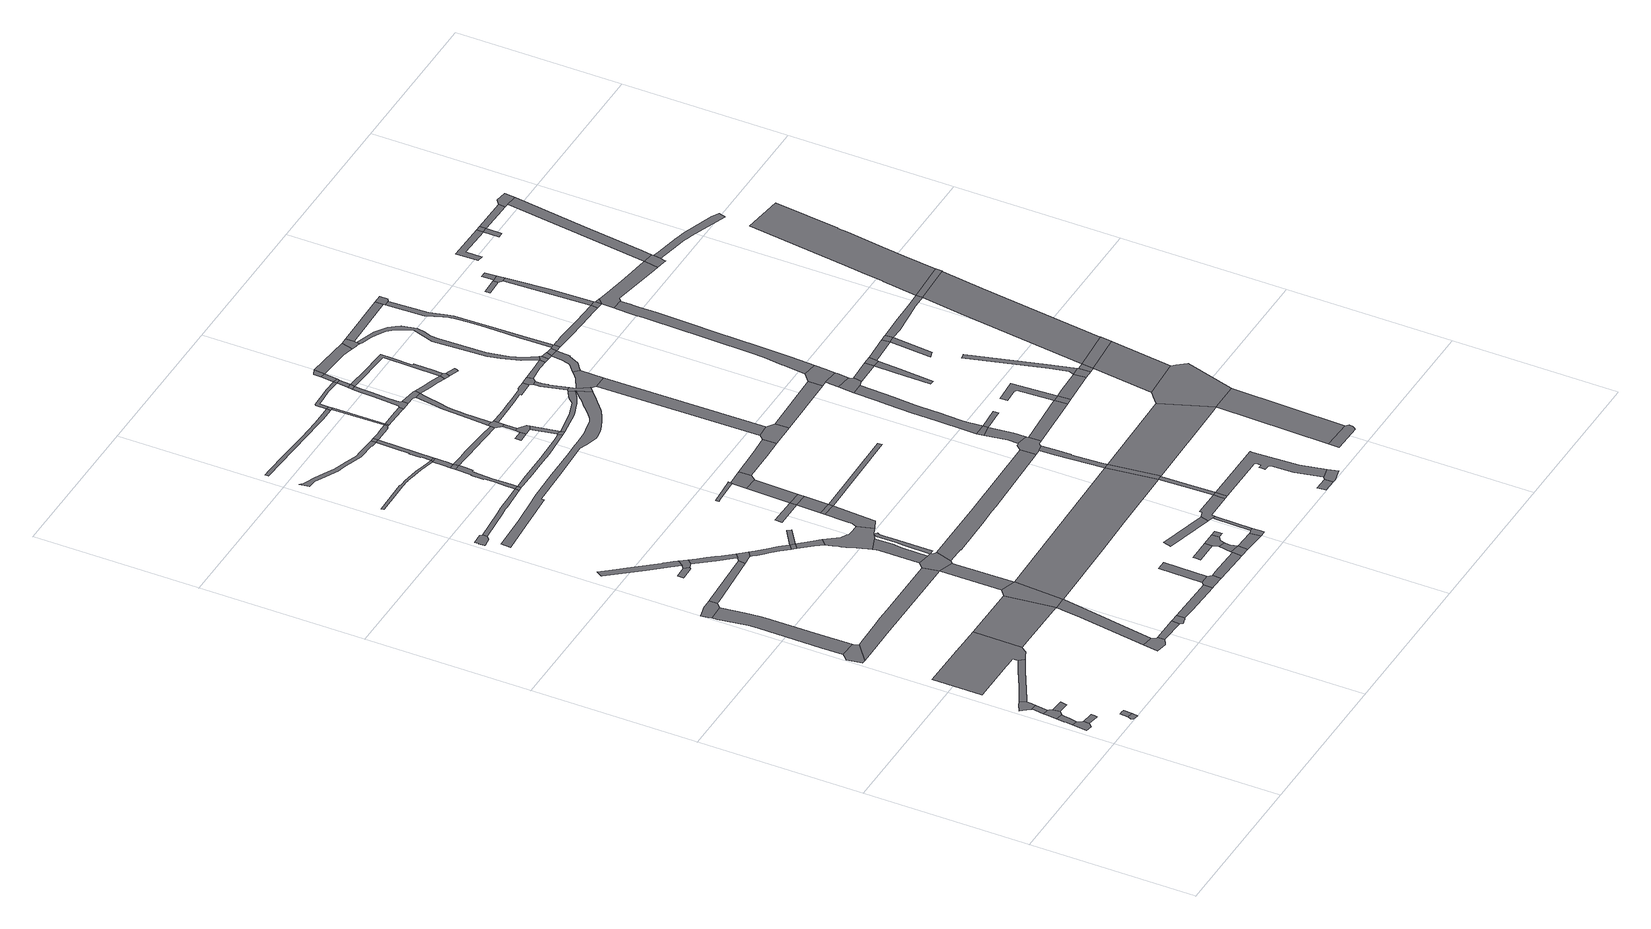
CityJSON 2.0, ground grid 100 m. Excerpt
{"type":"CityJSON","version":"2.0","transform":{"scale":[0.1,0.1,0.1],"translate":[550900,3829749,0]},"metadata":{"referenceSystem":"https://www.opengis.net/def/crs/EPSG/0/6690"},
"CityObjects":{
"road1":{"type":"Road","geometry":[{"type":"MultiSurface","lod":"1","boundaries":[[[0,1,2,3,4,5,6,7,8,9,10,11]]]}]},
"road2":{"type":"Road","attributes":{"RoadStructureAttribute.sectionType":"1"},"geometry":[{"type":"MultiSurface","lod":"1","boundaries":[[[12,13,14,0,11,15,16,17]]]}]},
"road3":{"type":"Road","geometry":[{"type":"MultiSurface","lod":"1","boundaries":[[[18,19,20,8,7]]]}]},
"road4":{"type":"Road","geometry":[{"type":"MultiSurface","lod":"1","boundaries":[[[21,22,23,24,12,17,25,26,27,28,29]]]}]},
"road5":{"type":"Road","attributes":{"RoadStructureAttribute.sectionType":"1"},"geometry":[{"type":"MultiSurface","lod":"1","boundaries":[[[30,31,21,29,32]]]}]},
"road6":{"type":"Road","geometry":[{"type":"MultiSurface","lod":"1","boundaries":[[[33,34,35,36,30,32,37,38]]]}]},
"road7":{"type":"Road","attributes":{"RoadStructureAttribute.sectionType":"1"},"geometry":[{"type":"MultiSurface","lod":"1","boundaries":[[[39,40,41,42,43,44,45]]]}]},
"road8":{"type":"Road","geometry":[{"type":"MultiSurface","lod":"1","boundaries":[[[46,47,48,49,26,25]]]}]},
"road9":{"type":"Road","geometry":[{"type":"MultiSurface","lod":"1","boundaries":[[[50,51,52,53,39,45]]]}]},
"road10":{"type":"Road","attributes":{"RoadStructureAttribute.sectionType":"1"},"geometry":[{"type":"MultiSurface","lod":"1","boundaries":[[[54,55,56,57,58,59,60,61,33,38,62,63,64,65,66]]]}]},
"road11":{"type":"Road","geometry":[{"type":"MultiSurface","lod":"1","boundaries":[[[67,68,69,70,71,72,73,74]]]}]},
"road12":{"type":"Road","geometry":[{"type":"MultiSurface","lod":"1","boundaries":[[[75,76,77,78,79,80,81,82,83,54,66,84,85,86,87,88]]]}]},
"road13":{"type":"Road","attributes":{"RoadStructureAttribute.sectionType":"1"},"geometry":[{"type":"MultiSurface","lod":"1","boundaries":[[[89,90,91,92,93,94,95,96,97,98,99,67,74]]]}]},
"road14":{"type":"Road","geometry":[{"type":"MultiSurface","lod":"1","boundaries":[[[100,101,102,103,104,105,95,94,106,107]]]}]},
"road15":{"type":"Road","geometry":[{"type":"MultiSurface","lod":"1","boundaries":[[[108,109,110,111,112,113,114,115,116]]]}]},
"road16":{"type":"Road","attributes":{"RoadStructureAttribute.sectionType":"1"},"geometry":[{"type":"MultiSurface","lod":"1","boundaries":[[[117,118,119,120,73,72,121,122,123,124,125]]]}]},
"road17":{"type":"Road","attributes":{"function":"3","RoadStructureAttribute.sectionType":"1"},"geometry":[{"type":"MultiSurface","lod":"1","boundaries":[[[88,87,126,127,128]]]}]},
"road18":{"type":"Road","attributes":{"RoadStructureAttribute.sectionType":"1"},"geometry":[{"type":"MultiSurface","lod":"1","boundaries":[[[129,130,131,100,107,132,133]]]}]},
"road19":{"type":"Road","attributes":{"RoadStructureAttribute.sectionType":"1"},"geometry":[{"type":"MultiSurface","lod":"1","boundaries":[[[114,113,134,135]]]}]},
"road20":{"type":"Road","attributes":{"RoadStructureAttribute.sectionType":"1"},"geometry":[{"type":"MultiSurface","lod":"1","boundaries":[[[136,137,138,139,140,141,108,116]]]}]},
"road21":{"type":"Road","attributes":{"RoadStructureAttribute.sectionType":"1"},"geometry":[{"type":"MultiSurface","lod":"1","boundaries":[[[142,143,144,145,146,147,148,149,150,151,152,153,154,155]]]}]},
"road22":{"type":"Road","geometry":[{"type":"MultiSurface","lod":"1","boundaries":[[[156,157,158,159,160]]]}]},
"road23":{"type":"Road","geometry":[{"type":"MultiSurface","lod":"1","boundaries":[[[161,135,134,162,163,164,165,166,167]]]}]},
"road24":{"type":"Road","geometry":[{"type":"MultiSurface","lod":"1","boundaries":[[[168,155,154,156,160,169,170]]]}]},
"road25":{"type":"Road","geometry":[{"type":"MultiSurface","lod":"1","boundaries":[[[171,172,173,174,175,176,177,178,179,180,181,182,183,184]]]}]},
"road26":{"type":"Road","geometry":[{"type":"MultiSurface","lod":"1","boundaries":[[[185,186,187,128,127,138,137,188]]]}]},
"road27":{"type":"Road","attributes":{"RoadStructureAttribute.sectionType":"1"},"geometry":[{"type":"MultiSurface","lod":"1","boundaries":[[[189,190,191,192,170,169,193,194,195,196,197]]]}]},
"road28":{"type":"Road","geometry":[{"type":"MultiSurface","lod":"1","boundaries":[[[198,199,197,196,129,133,200,201]]]}]},
"road29":{"type":"Road","attributes":{"RoadStructureAttribute.sectionType":"1"},"geometry":[{"type":"MultiSurface","lod":"1","boundaries":[[[202,203,167,166,204,205,206]]]}]},
"road30":{"type":"Road","attributes":{"RoadStructureAttribute.sectionType":"1"},"geometry":[{"type":"MultiSurface","lod":"1","boundaries":[[[124,207,185,188,208,209,210]]]}]},
"road31":{"type":"Road","attributes":{"RoadStructureAttribute.sectionType":"1"},"geometry":[{"type":"MultiSurface","lod":"1","boundaries":[[[211,212,213,214,215,216,201,200,217,218,219,220,221,222,223,224,225,226]]]}]},
"road32":{"type":"Road","geometry":[{"type":"MultiSurface","lod":"1","boundaries":[[[226,225,227,228]]]}]},
"road33":{"type":"Road","geometry":[{"type":"MultiSurface","lod":"1","boundaries":[[[229,230,231,125,124,210,232,233,234,235,236]]]}]},
"road34":{"type":"Road","attributes":{"RoadStructureAttribute.sectionType":"1"},"geometry":[{"type":"MultiSurface","lod":"1","boundaries":[[[237,238,239,240,184,183,241,242,243,244,245]]]}]},
"road35":{"type":"Road","attributes":{"RoadStructureAttribute.sectionType":"1"},"geometry":[{"type":"MultiSurface","lod":"1","boundaries":[[[246,228,227,247,248,249,250,251]]]}]},
"road36":{"type":"Road","attributes":{"RoadStructureAttribute.sectionType":"1"},"geometry":[{"type":"MultiSurface","lod":"1","boundaries":[[[252,253,254,255,256,257,258,259,260,261,262,263,229,236]]]}]},
"road37":{"type":"Road","geometry":[{"type":"MultiSurface","lod":"1","boundaries":[[[264,265,226,228]]]}]},
"road38":{"type":"Road","geometry":[{"type":"MultiSurface","lod":"1","boundaries":[[[266,206,205,267,268,269,270]]]}]},
"road39":{"type":"Road","geometry":[{"type":"MultiSurface","lod":"1","boundaries":[[[271,272,273,274,275,276,251,250,277,278,279,280,281,282,283,284,258,257,285,286,287,288,289]]]}]},
"road40":{"type":"Road","geometry":[{"type":"MultiSurface","lod":"1","boundaries":[[[290,291,292,293,294,286,295,296,297,235]]]}]},
"road41":{"type":"Road","attributes":{"RoadStructureAttribute.sectionType":"1"},"geometry":[{"type":"MultiSurface","lod":"1","boundaries":[[[298,299,300,266,270]]]}]},
"road42":{"type":"Road","attributes":{"RoadStructureAttribute.sectionType":"1"},"geometry":[{"type":"MultiSurface","lod":"1","boundaries":[[[301,302,303,304,305,306,307,308,309,310,311,312,313,314,315,316,317,318,319,320,321,322]]]}]},
"road43":{"type":"Road","geometry":[{"type":"MultiSurface","lod":"1","boundaries":[[[237,245,323,324]]]}]},
"road44":{"type":"Road","attributes":{"RoadStructureAttribute.sectionType":"1"},"geometry":[{"type":"MultiSurface","lod":"1","boundaries":[[[325,269,268,326,327,328]]]}]},
"road45":{"type":"Road","attributes":{"RoadStructureAttribute.sectionType":"1"},"geometry":[{"type":"MultiSurface","lod":"1","boundaries":[[[329,330,331,332,333,334,335,336,337,338,339,340,341,342,343,344,345,346,347,348,349,350,351,352]]]}]},
"road46":{"type":"Road","geometry":[{"type":"MultiSurface","lod":"1","boundaries":[[[353,354,355,356]]]}]},
"road47":{"type":"Road","attributes":{"RoadStructureAttribute.sectionType":"1"},"geometry":[{"type":"MultiSurface","lod":"1","boundaries":[[[357,358,359,360,361,289,288,362,363,364]]]}]},
"road48":{"type":"Road","attributes":{"RoadStructureAttribute.sectionType":"1"},"geometry":[{"type":"MultiSurface","lod":"1","boundaries":[[[365,366,367,368,369,370,371,237,324,372,373,374,375,376,377,378,379,380]]]}]},
"road49":{"type":"Road","attributes":{"RoadStructureAttribute.sectionType":"1"},"geometry":[{"type":"MultiSurface","lod":"1","boundaries":[[[381,382,383,384,385]]]}]},
"road50":{"type":"Road","geometry":[{"type":"MultiSurface","lod":"1","boundaries":[[[386,357,364,387]]]}]},
"road51":{"type":"Road","geometry":[{"type":"MultiSurface","lod":"1","boundaries":[[[388,389,365,380]]]}]},
"road52":{"type":"Road","attributes":{"RoadStructureAttribute.sectionType":"1"},"geometry":[{"type":"MultiSurface","lod":"1","boundaries":[[[355,386,387,390]]]}]},
"road53":{"type":"Road","attributes":{"RoadStructureAttribute.sectionType":"1"},"geometry":[{"type":"MultiSurface","lod":"1","boundaries":[[[321,391,389,388,392,393,394]]]}]},
"road54":{"type":"Road","geometry":[{"type":"MultiSurface","lod":"1","boundaries":[[[395,328,327,396,397]]]}]},
"road55":{"type":"Road","geometry":[{"type":"MultiSurface","lod":"1","boundaries":[[[322,321,394,398]]]}]},
"road56":{"type":"Road","geometry":[{"type":"MultiSurface","lod":"1","boundaries":[[[399,400,401,402,403,404,405,406]]]}]},
"road57":{"type":"Road","attributes":{"function":"3","RoadStructureAttribute.sectionType":"1"},"geometry":[{"type":"MultiSurface","lod":"1","boundaries":[[[407,408,188,137,409,410,411,412]]]}]},
"road58":{"type":"Road","geometry":[{"type":"MultiSurface","lod":"1","boundaries":[[[356,355,390,413]]]}]},
"road59":{"type":"Road","attributes":{"RoadStructureAttribute.sectionType":"1"},"geometry":[{"type":"MultiSurface","lod":"1","boundaries":[[[414,395,397,415,416]]]}]},
"road60":{"type":"Road","attributes":{"RoadStructureAttribute.sectionType":"1"},"geometry":[{"type":"MultiSurface","lod":"1","boundaries":[[[417,418,419,420,421,422,423,424,425,426,427,428,429,430,431,432,433,434,435,436]]]}]},
"road61":{"type":"Road","geometry":[{"type":"MultiSurface","lod":"1","boundaries":[[[385,384,414,416,437,438,439]]]}]},
"road62":{"type":"Road","attributes":{"RoadStructureAttribute.sectionType":"1"},"geometry":[{"type":"MultiSurface","lod":"1","boundaries":[[[440,441,442,443,444,445,446,447,448,449,450,451,452,453,454,455,456,457,458,459,460,461,462,463,464,465,466,467,468,469,470,471,472,473,474,475,476,477,478,479,480,481,482,483,484,485,486,487,488]]]}]},
"road63":{"type":"Road","attributes":{"RoadStructureAttribute.sectionType":"1"},"geometry":[{"type":"MultiSurface","lod":"1","boundaries":[[[489,356,413,490]]]}]},
"road64":{"type":"Road","attributes":{"RoadStructureAttribute.sectionType":"1"},"geometry":[{"type":"MultiSurface","lod":"1","boundaries":[[[351,491,492,493,494,495,322,398,496]]]}]},
"road65":{"type":"Road","attributes":{"RoadStructureAttribute.sectionType":"1"},"geometry":[{"type":"MultiSurface","lod":"1","boundaries":[[[397,396,497,498]]]}]},
"road66":{"type":"Road","attributes":{"RoadStructureAttribute.sectionType":"1"},"geometry":[{"type":"MultiSurface","lod":"1","boundaries":[[[499,500,501,502,503,324,323,504,505,506,507,508,509,510]]]}]},
"road67":{"type":"Road","attributes":{"RoadStructureAttribute.sectionType":"1"},"geometry":[{"type":"MultiSurface","lod":"1","boundaries":[[[511,512,513,514]]]}]},
"road68":{"type":"Road","geometry":[{"type":"MultiSurface","lod":"1","boundaries":[[[515,516,517,439,438]]]}]},
"road69":{"type":"Road","geometry":[{"type":"MultiSurface","lod":"1","boundaries":[[[352,351,496,518]]]}]},
"road70":{"type":"Road","geometry":[{"type":"MultiSurface","lod":"1","boundaries":[[[519,520,406,405,521,489,490,522]]]}]},
"road71":{"type":"Road","attributes":{"RoadStructureAttribute.sectionType":"1"},"geometry":[{"type":"MultiSurface","lod":"1","boundaries":[[[523,524,525,526,233,232,527,528,529,530,531,532,533,534,535]]]}]},
"road72":{"type":"Road","geometry":[{"type":"MultiSurface","lod":"1","boundaries":[[[536,537,498,497,538,539,540,541]]]}]},
"road73":{"type":"Road","attributes":{"RoadStructureAttribute.sectionType":"1"},"geometry":[{"type":"MultiSurface","lod":"1","boundaries":[[[542,543,544,545,546,388,380,547,548,549,550,551]]]}]},
"road74":{"type":"Road","attributes":{"RoadStructureAttribute.sectionType":"1"},"geometry":[{"type":"MultiSurface","lod":"1","boundaries":[[[552,553,554,518,496,555,556,557,558,559,560,561]]]}]},
"road75":{"type":"Road","attributes":{"RoadStructureAttribute.sectionType":"1"},"geometry":[{"type":"MultiSurface","lod":"1","boundaries":[[[562,563,536,541,564,565]]]}]},
"road76":{"type":"Road","geometry":[{"type":"MultiSurface","lod":"1","boundaries":[[[566,561,560,567]]]}]},
"road77":{"type":"Road","attributes":{"RoadStructureAttribute.sectionType":"1"},"geometry":[{"type":"MultiSurface","lod":"1","boundaries":[[[568,569,387,364]]]}]},
"road78":{"type":"Road","geometry":[{"type":"MultiSurface","lod":"1","boundaries":[[[570,571,572,573]]]}]},
"road79":{"type":"Road","attributes":{"RoadStructureAttribute.sectionType":"1"},"geometry":[{"type":"MultiSurface","lod":"1","boundaries":[[[574,561,566,575]]]}]},
"road80":{"type":"Road","geometry":[{"type":"MultiSurface","lod":"1","boundaries":[[[576,577,514,513,578,562,565,579,580,581,582]]]}]},
"road81":{"type":"Road","attributes":{"RoadStructureAttribute.sectionType":"1"},"geometry":[{"type":"MultiSurface","lod":"1","boundaries":[[[583,584,519,522,585,586]]]}]},
"road82":{"type":"Road","attributes":{"RoadStructureAttribute.sectionType":"1"},"geometry":[{"type":"MultiSurface","lod":"1","boundaries":[[[587,588,566,567,589,590,591,592,593,594]]]}]},
"road83":{"type":"Road","geometry":[{"type":"MultiSurface","lod":"1","boundaries":[[[436,435,574,575,595]]]}]},
"road84":{"type":"Road","geometry":[{"type":"MultiSurface","lod":"1","boundaries":[[[596,499,510,597,598]]]}]},
"road85":{"type":"Road","attributes":{"RoadStructureAttribute.sectionType":"1"},"geometry":[{"type":"MultiSurface","lod":"1","boundaries":[[[599,600,601,602]]]}]},
"road86":{"type":"Road","geometry":[{"type":"MultiSurface","lod":"1","boundaries":[[[601,570,573,603,604,605,606,602]]]}]},
"road87":{"type":"Road","geometry":[{"type":"MultiSurface","lod":"1","boundaries":[[[607,551,550,600,599,608,609,610,611,612,613]]]}]},
"road88":{"type":"Road","attributes":{"RoadStructureAttribute.sectionType":"1"},"geometry":[{"type":"MultiSurface","lod":"1","boundaries":[[[604,603,596,598]]]}]},
"road89":{"type":"Road","geometry":[{"type":"MultiSurface","lod":"1","boundaries":[[[582,581,580,614,615,616]]]}]},
"road90":{"type":"Road","attributes":{"RoadStructureAttribute.sectionType":"1"},"geometry":[{"type":"MultiSurface","lod":"1","boundaries":[[[617,618,619,620,607,613,621,622,623,624,625,626,627,628,629,630,631]]]}]},
"road91":{"type":"Road","attributes":{"RoadStructureAttribute.sectionType":"1"},"geometry":[{"type":"MultiSurface","lod":"1","boundaries":[[[632,633,634,436,595,635,636,637,638,639,640]]]}]},
"road92":{"type":"Road","attributes":{"RoadStructureAttribute.sectionType":"1"},"geometry":[{"type":"MultiSurface","lod":"1","boundaries":[[[641,642,643,644,645,646,647,648,649,650,651,594,593,652,653]]]}]},
"road93":{"type":"Road","attributes":{"RoadStructureAttribute.sectionType":"1"},"geometry":[{"type":"MultiSurface","lod":"1","boundaries":[[[654,655,412,656,582,616]]]}]},
"road94":{"type":"Road","geometry":[{"type":"MultiSurface","lod":"1","boundaries":[[[657,653,652,658,617,631,659,660]]]}]},
"road95":{"type":"Road","attributes":{"RoadStructureAttribute.sectionType":"1"},"geometry":[{"type":"MultiSurface","lod":"1","boundaries":[[[661,662,663,664,665,598,597,666,667,668,669]]]}]},
"road96":{"type":"Road","geometry":[{"type":"MultiSurface","lod":"1","boundaries":[[[670,646,645,671]]]}]},
"road97":{"type":"Road","geometry":[{"type":"MultiSurface","lod":"1","boundaries":[[[672,673,583,586,674,675]]]}]},
"road98":{"type":"Road","geometry":[{"type":"MultiSurface","lod":"1","boundaries":[[[676,407,412,655,677]]]}]},
"road99":{"type":"Road","attributes":{"RoadStructureAttribute.sectionType":"1"},"geometry":[{"type":"MultiSurface","lod":"1","boundaries":[[[678,679,680,681,682,683,684,685,609,608,686,687,688,689,690,691,692]]]}]},
"road100":{"type":"Road","attributes":{"RoadStructureAttribute.sectionType":"1"},"geometry":[{"type":"MultiSurface","lod":"1","boundaries":[[[639,670,671,693]]]}]},
"road101":{"type":"Road","geometry":[{"type":"MultiSurface","lod":"1","boundaries":[[[640,639,693,694]]]}]},
"road102":{"type":"Road","attributes":{"RoadStructureAttribute.sectionType":"1"},"geometry":[{"type":"MultiSurface","lod":"1","boundaries":[[[695,640,694,696]]]}]},
"road103":{"type":"Road","attributes":{"RoadStructureAttribute.sectionType":"1"},"geometry":[{"type":"MultiSurface","lod":"1","boundaries":[[[697,698,699,616,615,614,700,701,702,703,704,705,706,707,708,709,710,711,712,713,714]]]}]},
"road104":{"type":"Road","attributes":{"RoadStructureAttribute.sectionType":"1"},"geometry":[{"type":"MultiSurface","lod":"1","boundaries":[[[715,716,717,718,719,720,721,407,676]]]}]},
"road105":{"type":"Road","geometry":[{"type":"MultiSurface","lod":"1","boundaries":[[[722,723,724,725]]]}]},
"road106":{"type":"Road","geometry":[{"type":"MultiSurface","lod":"1","boundaries":[[[726,727,695,696]]]}]},
"road107":{"type":"Road","attributes":{"RoadStructureAttribute.sectionType":"1"},"geometry":[{"type":"MultiSurface","lod":"1","boundaries":[[[728,729,660,659,730,731,732,733]]]}]},
"road108":{"type":"Road","attributes":{"RoadStructureAttribute.sectionType":"1"},"geometry":[{"type":"MultiSurface","lod":"1","boundaries":[[[734,735,736,737,738,739,740,741,742,743,744,671,645,745,746,747,748,733,749]]]}]},
"road109":{"type":"Road","geometry":[{"type":"MultiSurface","lod":"1","boundaries":[[[750,751,752,753,523,535,754,720,719,755,756,757,758,759,760,761,762]]]}]},
"road110":{"type":"Road","attributes":{"RoadStructureAttribute.sectionType":"1"},"geometry":[{"type":"MultiSurface","lod":"1","boundaries":[[[763,673,672,764]]]}]},
"road111":{"type":"Road","geometry":[{"type":"MultiSurface","lod":"1","boundaries":[[[714,713,725,724,765,766]]]}]},
"road112":{"type":"Road","geometry":[{"type":"MultiSurface","lod":"1","boundaries":[[[767,768,749,733,732,769,770]]]}]},
"road113":{"type":"Road","geometry":[{"type":"MultiSurface","lod":"1","boundaries":[[[771,772,661,669,773,774,775,776,440,488,777,778]]]}]},
"road114":{"type":"Road","attributes":{"RoadStructureAttribute.sectionType":"1"},"geometry":[{"type":"MultiSurface","lod":"1","boundaries":[[[779,780,781,782,783,784,785,786,772,771]]]}]},
"road115":{"type":"Road","attributes":{"RoadStructureAttribute.sectionType":"1"},"geometry":[{"type":"MultiSurface","lod":"1","boundaries":[[[787,788,789,790,791,750,762]]]}]},
"road116":{"type":"Road","geometry":[{"type":"MultiSurface","lod":"1","boundaries":[[[792,793,678,692,784,783,794]]]}]},
"road117":{"type":"Road","geometry":[{"type":"MultiSurface","lod":"1","boundaries":[[[795,796,790,789]]]}]},
"road118":{"type":"Road","geometry":[{"type":"MultiSurface","lod":"1","boundaries":[[[797,798,799,800,770,769]]]}]},
"road119":{"type":"Road","attributes":{"RoadStructureAttribute.sectionType":"1"},"geometry":[{"type":"MultiSurface","lod":"1","boundaries":[[[726,696,801,802,803]]]}]},
"road120":{"type":"Road","attributes":{"RoadStructureAttribute.sectionType":"1"},"geometry":[{"type":"MultiSurface","lod":"1","boundaries":[[[804,675,674,805]]]}]},
"road121":{"type":"Road","geometry":[{"type":"MultiSurface","lod":"1","boundaries":[[[806,807,808,778,777,809,810,763,764,811]]]}]},
"road122":{"type":"Road","attributes":{"RoadStructureAttribute.sectionType":"1"},"geometry":[{"type":"MultiSurface","lod":"1","boundaries":[[[812,813,814,815,792,794,816,817,818]]]}]},
"road123":{"type":"Road","geometry":[{"type":"MultiSurface","lod":"1","boundaries":[[[819,820,795,789]]]}]},
"road124":{"type":"Road","attributes":{"RoadStructureAttribute.sectionType":"1"},"geometry":[{"type":"MultiSurface","lod":"1","boundaries":[[[821,822,823,824,825,826,827,796,795,828,829,830,831,832,833,834]]]}]},
"road125":{"type":"Road","attributes":{"function":"3","RoadStructureAttribute.sectionType":"1"},"geometry":[{"type":"MultiSurface","lod":"1","boundaries":[[[835,836,676,677,837,838]]]}]},
"road126":{"type":"Road","geometry":[{"type":"MultiSurface","lod":"1","boundaries":[[[839,803,802,840,841,842,843,844]]]}]},
"road127":{"type":"Road","attributes":{"RoadStructureAttribute.sectionType":"1"},"geometry":[{"type":"MultiSurface","lod":"1","boundaries":[[[845,760,759,846]]]}]},
"road128":{"type":"Road","attributes":{"RoadStructureAttribute.sectionType":"1"},"geometry":[{"type":"MultiSurface","lod":"1","boundaries":[[[847,848,849,850,851,852,853,854,855,856,857,858,859,843,842,860,861,862,863,864,865,866,867,868,869,870,871,812,872]]]}]},
"road129":{"type":"Road","attributes":{"RoadStructureAttribute.sectionType":"1"},"geometry":[{"type":"MultiSurface","lod":"1","boundaries":[[[873,874,875,806,811,876,877,878,879,880,881]]]}]},
"road130":{"type":"Road","geometry":[{"type":"MultiSurface","lod":"1","boundaries":[[[872,812,818,882,883]]]}]},
"road131":{"type":"Road","attributes":{"RoadStructureAttribute.sectionType":"1"},"geometry":[{"type":"MultiSurface","lod":"1","boundaries":[[[883,882,873,884]]]}]},
"road132":{"type":"Road","geometry":[{"type":"MultiSurface","lod":"1","boundaries":[[[885,884,873,881,886]]]}]},
"road133":{"type":"Road","geometry":[{"type":"MultiSurface","lod":"1","boundaries":[[[887,888,821,834,889,890,891,892,893,894]]]}]},
"road134":{"type":"Road","geometry":[{"type":"MultiSurface","lod":"1","boundaries":[[[895,896,897,898,899,900,901,902,903]]]}]},
"road135":{"type":"Road","attributes":{"RoadStructureAttribute.sectionType":"1"},"geometry":[{"type":"MultiSurface","lod":"1","boundaries":[[[904,905,887,894,906,907]]]}]},
"road136":{"type":"Road","geometry":[{"type":"MultiSurface","lod":"1","boundaries":[[[908,909,910,886,881,911,912]]]}]},
"road137":{"type":"Road","geometry":[{"type":"MultiSurface","lod":"1","boundaries":[[[913,804,805,904,907,914,915]]]}]},
"road138":{"type":"Road","attributes":{"RoadStructureAttribute.sectionType":"1"},"geometry":[{"type":"MultiSurface","lod":"1","boundaries":[[[916,917,918,919,920,845,921]]]}]},
"road139":{"type":"Road","geometry":[{"type":"MultiSurface","lod":"1","boundaries":[[[921,845,846,922]]]}]},
"road140":{"type":"Road","attributes":{"RoadStructureAttribute.sectionType":"1"},"geometry":[{"type":"MultiSurface","lod":"1","boundaries":[[[923,839,844,924]]]}]},
"road141":{"type":"Road","attributes":{"RoadStructureAttribute.sectionType":"1"},"geometry":[{"type":"MultiSurface","lod":"1","boundaries":[[[925,891,890,926]]]}]},
"road142":{"type":"Road","attributes":{"RoadStructureAttribute.sectionType":"1"},"geometry":[{"type":"MultiSurface","lod":"1","boundaries":[[[838,895,903,927]]]}]},
"road143":{"type":"Road","attributes":{"RoadStructureAttribute.sectionType":"1"},"geometry":[{"type":"MultiSurface","lod":"1","boundaries":[[[928,929,930,931,932,933,934,935,936,937,938,939,940,941,942,943,944,945,946,947,948,909,908]]]}]},
"road144":{"type":"Road","attributes":{"RoadStructureAttribute.sectionType":"1"},"geometry":[{"type":"MultiSurface","lod":"1","boundaries":[[[926,949,950,951,952,953,954]]]}]},
"road145":{"type":"Road","attributes":{"RoadStructureAttribute.sectionType":"1"},"geometry":[{"type":"MultiSurface","lod":"1","boundaries":[[[955,956,921,922,957]]]}]},
"road146":{"type":"Road","geometry":[{"type":"MultiSurface","lod":"1","boundaries":[[[958,925,926,954,959]]]}]},
"road147":{"type":"Road","attributes":{"RoadStructureAttribute.sectionType":"1"},"geometry":[{"type":"MultiSurface","lod":"1","boundaries":[[[960,961,962,963,964,965,912,911,966,967,968,969,970,971,972]]]}]},
"road148":{"type":"Road","attributes":{"RoadStructureAttribute.sectionType":"1"},"geometry":[{"type":"MultiSurface","lod":"1","boundaries":[[[973,974,975,976,977,978,979,980,981,982,983,984,985,913,915,986,987,988,989,990,991,992,993,994,995,996,997]]]}]},
"road149":{"type":"Road","geometry":[{"type":"MultiSurface","lod":"1","boundaries":[[[998,923,924,935,934,999,1000]]]}]},
"road150":{"type":"Road","geometry":[{"type":"MultiSurface","lod":"1","boundaries":[[[1001,1002,1003,1004,1005,835,838,927,1006,1007,1008]]]}]},
"road151":{"type":"Road","geometry":[{"type":"MultiSurface","lod":"1","boundaries":[[[1009,955,957,1010,1011]]]}]},
"road152":{"type":"Road","attributes":{"RoadStructureAttribute.sectionType":"1"},"geometry":[{"type":"MultiSurface","lod":"1","boundaries":[[[1012,1013,958,959,1014]]]}]},
"road153":{"type":"Road","attributes":{"RoadStructureAttribute.sectionType":"1"},"geometry":[{"type":"MultiSurface","lod":"1","boundaries":[[[1015,1016,1017,1018,1019,1020,1021,955,1009]]]}]},
"road154":{"type":"Road","attributes":{"RoadStructureAttribute.sectionType":"1"},"geometry":[{"type":"MultiSurface","lod":"1","boundaries":[[[1022,1023,1024,1011,1010,1025]]]}]},
"road155":{"type":"Road","attributes":{"RoadStructureAttribute.sectionType":"1"},"geometry":[{"type":"MultiSurface","lod":"1","boundaries":[[[1026,1027,1028,1029,1030,1014]]]}]},
"road156":{"type":"Road","attributes":{"RoadStructureAttribute.sectionType":"1"},"geometry":[{"type":"MultiSurface","lod":"1","boundaries":[[[1031,1025,1032,1003,1002]]]}]},
"road157":{"type":"Road","geometry":[{"type":"MultiSurface","lod":"1","boundaries":[[[1033,1034,1035,1012,1014,1030]]]}]},
"road158":{"type":"Road","geometry":[{"type":"MultiSurface","lod":"1","boundaries":[[[972,971,1036,1037,1038]]]}]},
"road159":{"type":"Road","geometry":[{"type":"MultiSurface","lod":"1","boundaries":[[[1039,1037,1036,1040]]]}]},
"road160":{"type":"Road","attributes":{"RoadStructureAttribute.sectionType":"1"},"geometry":[{"type":"MultiSurface","lod":"1","boundaries":[[[1041,1042,1043,1044]]]}]},
"road161":{"type":"Road","geometry":[{"type":"MultiSurface","lod":"1","boundaries":[[[1045,1022,1025,1031]]]}]},
"road162":{"type":"Road","attributes":{"RoadStructureAttribute.sectionType":"1"},"geometry":[{"type":"MultiSurface","lod":"1","boundaries":[[[1046,1047,1048,1049,972,1038]]]}]},
"road163":{"type":"Road","geometry":[{"type":"MultiSurface","lod":"1","boundaries":[[[1050,1051,1041,1044,1049,1048]]]}]},
"road164":{"type":"Road","geometry":[{"type":"MultiSurface","lod":"1","boundaries":[[[1052,1053,1051,1050]]]}]},
"road165":{"type":"Road","attributes":{"RoadStructureAttribute.sectionType":"1"},"geometry":[{"type":"MultiSurface","lod":"1","boundaries":[[[1054,1055,1056,1057,1033,1030,1058,1059,1060,1061,1062,1063]]]}]},
"road166":{"type":"Road","attributes":{"RoadStructureAttribute.sectionType":"1"},"geometry":[{"type":"MultiSurface","lod":"1","boundaries":[[[1064,1065,1066,1067,1040,1036,1068,973,997,1069,1070,1071,1072]]]}]},
"road167":{"type":"Road","attributes":{"RoadStructureAttribute.sectionType":"1"},"geometry":[{"type":"MultiSurface","lod":"1","boundaries":[[[1073,1074,1075,1063,1076,1022,1045]]]}]},
"road168":{"type":"Road","attributes":{"RoadStructureAttribute.sectionType":"1"},"geometry":[{"type":"MultiSurface","lod":"1","boundaries":[[[1077,1078,1079,1080,1081,1082,1083,1084]]]}]},
"road169":{"type":"Road","geometry":[{"type":"MultiSurface","lod":"1","boundaries":[[[1072,1071,1085,1086,1087,1088,1089,1090]]]}]},
"road170":{"type":"Road","geometry":[{"type":"MultiSurface","lod":"1","boundaries":[[[1091,1054,1063,1075,1092,1093,1094]]]}]},
"road171":{"type":"Road","geometry":[{"type":"MultiSurface","lod":"1","boundaries":[[[1083,1095,1096,1097]]]}]},
"road172":{"type":"Road","geometry":[{"type":"MultiSurface","lod":"1","boundaries":[[[1084,1083,1097,1098]]]}]},
"road173":{"type":"Road","attributes":{"RoadStructureAttribute.sectionType":"1"},"geometry":[{"type":"MultiSurface","lod":"1","boundaries":[[[1099,1100,1072,1090,1101,1102,1103]]]}]},
"road174":{"type":"Road","attributes":{"RoadStructureAttribute.sectionType":"1"},"geometry":[{"type":"MultiSurface","lod":"1","boundaries":[[[1098,1097,1104,1105]]]}]},
"road175":{"type":"Road","attributes":{"RoadStructureAttribute.sectionType":"1"},"geometry":[{"type":"MultiSurface","lod":"1","boundaries":[[[1106,1107,1108,1109,1110,1111,1089,1088,1112,1113,1114,1115,1116,1117]]]}]},
"road176":{"type":"Road","attributes":{"RoadStructureAttribute.sectionType":"1"},"geometry":[{"type":"MultiSurface","lod":"1","boundaries":[[[1118,1119,1120,1121,1122,1123,1124,1054,1091,1125,1126,1127,1128,1129,1130,1131,1132]]]}]},
"road177":{"type":"Road","geometry":[{"type":"MultiSurface","lod":"1","boundaries":[[[1133,1105,1104,1099,1103,1134]]]}]}
},
"vertices":[
[50,274,0],[47,241,0],[43,209,0],[41,184,0],[78,178,0],[80,179,0],[100,198,0],[103,200,0],[105,235,0],[103,238,0],[88,264,0],[86,268,0],
[60,375,0],[55,328,0],[55,320,0],[95,320,0],[95,323,0],[103,368,0],
[174,189,0],[177,208,0],[179,228,0],
[69,457,0],[68,447,0],[67,438,0],[66,429,0],[127,387,0],[122,431,0],[111,446,0],[107,450,0],[106,452,0],
[75,533,0],[76,532,0],[114,530,0],
[102,623,0],[79,612,0],[30,587,0],[56,553,0],[117,559,0],[120,587,0],
[248,40,0],[238,20,0],[243,10,0],[244,7,0],[245,5,0],[282,0,0],[285,35,0],
[196,383,0],[200,403,0],[203,423,0],[201,423,0],
[289,88,0],[290,90,0],[271,90,0],[252,90,0],
[428,794,0],[407,783,0],[350,753,0],[343,750,0],[226,684,0],[135,640,0],[127,636,0],[123,634,0],[126,590,0],[141,598,0],[361,718,0],[424,750,0],[452,764,0],
[47,1654,0],[38,1644,0],[26,1632,0],[12,1618,0],[27,1526,0],[50,1527,0],[162,1616,0],[149,1649,0],
[351,1126,0],[349,1127,0],[347,1127,0],[69,1128,0],[68,827,0],[348,826,0],[350,826,0],[360,826,0],[425,825,0],[473,774,0],[512,793,0],[535,824,0],[537,827,0],[540,1121,0],
[148,1879,0],[147,2175,0],[145,2206,0],[135,2291,0],[116,2427,0],[115,2430,0],[15,2427,0],[19,2397,0],[45,2221,0],[46,2160,0],[47,1787,0],
[143,2510,0],[94,2507,0],[83,2507,0],[6,2489,0],[7,2477,0],[12,2447,0],[139,2457,0],[143,2461,0],
[853,255,0],[839,164,0],[908,153,0],[913,156,0],[918,159,0],[949,177,0],[949,219,0],[938,219,0],[922,245,0],
[502,1622,0],[419,1622,0],[342,1621,0],[223,1617,0],[134,1527,0],[343,1528,0],[408,1527,0],[941,1529,0],[921,1624,0],
[627,826,0],[937,825,0],[901,1122,0],
[530,2529,0],[524,2529,0],[159,2510,0],[158,2460,0],[527,2489,0],
[1109,168,0],[1109,218,0],
[1017,819,0],[1018,824,0],[936,820,0],[936,816,0],[932,786,0],[918,666,0],
[372,2830,0],[367,2837,0],[356,2849,0],[329,2881,0],[327,2884,0],[230,3002,0],[142,3110,0],[100,3161,0],[76,3124,0],[81,3120,0],[232,2934,0],[318,2829,0],[358,2781,0],[382,2818,0],
[337,2763,0],[264,2761,0],[264,2723,0],[350,2726,0],[360,2737,0],
[1123,218,0],[1116,157,0],[1119,154,0],[1149,161,0],[1152,162,0],[1166,169,0],[1168,217,0],
[401,2793,0],[389,2744,0],[415,2774,0],
[113,3857,0],[106,3863,0],[100,3869,0],[33,3865,0],[34,3842,0],[33,3841,0],[34,3818,0],[35,3805,0],[35,3803,0],[90,3808,0],[103,3821,0],[106,3824,0],[111,3828,0],[114,3856,0],
[941,1154,0],[929,1144,0],[916,1134,0],[1036,1125,0],
[530,2630,0],[507,2658,0],[478,2695,0],[445,2736,0],[418,2708,0],[478,2636,0],[548,2549,0],[551,2545,0],[580,2570,0],
[614,2530,0],[591,2557,0],[592,2494,0],[624,2517,0],
[1436,209,0],[1303,213,0],[1244,162,0],[1471,155,0],[1473,209,0],
[940,1479,0],[1036,1140,0],[1031,1479,0],[1030,1499,0],
[741,2394,0],[721,2415,0],[705,2432,0],[703,2434,0],[652,2488,0],[638,2503,0],[593,2494,0],[595,2491,0],[610,2475,0],[620,2464,0],[630,2453,0],[648,2433,0],[665,2417,0],[707,2372,0],[749,2323,0],[780,2350,0],
[769,2300,0],[800,2327,0],
[954,1656,0],[952,1655,0],[932,1634,0],[1046,1516,0],[1078,1615,0],[1067,1625,0],[1050,1641,0],[1030,1641,0],
[553,3886,0],[481,3883,0],[368,3877,0],[320,3873,0],[320,3846,0],[368,3850,0],[389,3851,0],[470,3855,0],[553,3860,0],
[861,2262,0],[832,2228,0],[851,2205,0],[857,2194,0],[866,2181,0],[901,2215,0],
[1030,1648,0],[1032,1799,0],[1036,1846,0],[1036,1853,0],[1036,1854,0],[1035,1966,0],[948,1934,0],[953,1912,0],[954,1899,0],[956,1850,0],[956,1847,0],[956,1822,0],
[903,2398,0],[886,2422,0],
[1490,228,0],[1489,154,0],[1568,152,0],[1570,206,0],[1550,227,0],
[1073,2104,0],[1032,2105,0],[1007,2105,0],[1002,2112,0],[998,2116,0],[966,2133,0],[878,2141,0],[885,2120,0],[892,2095,0],[900,2070,0],[911,2046,0],[931,1988,0],[936,1975,0],[942,1958,0],[1070,1991,0],[1072,1992,0],[1102,2004,0],[1117,2010,0],[1089,2107,0],
[1080,1640,0],[1082,1893,0],[1082,1937,0],[1081,1964,0],[1089,1976,0],[1059,1970,0],[1058,1849,0],[1054,1798,0],
[1553,492,0],[1523,492,0],[1493,492,0],
[497,4419,0],[454,4430,0],[411,4435,0],[352,4445,0],[314,4447,0],[300,4448,0],[299,4451,0],[72,4447,0],[72,4430,0],[227,4434,0],[300,4435,0],[314,4433,0],[335,4432,0],[347,4432,0],[353,4431,0],[359,4430,0],[416,4421,0],[451,4415,0],[464,4413,0],[475,4411,0],[566,4389,0],[575,4401,0],
[579,3861,0],[578,3884,0],
[1603,206,0],[1749,147,0],[1796,144,0],[1799,202,0],
[544,4769,0],[461,4775,0],[429,4777,0],[356,4803,0],[310,4818,0],[272,4829,0],[230,4850,0],[159,4888,0],[96,4915,0],[77,4922,0],[72,4928,0],[64,4936,0],[73,4878,0],[78,4877,0],[95,4876,0],[125,4873,0],[185,4841,0],[267,4803,0],[310,4791,0],[431,4751,0],[539,4745,0],[545,4740,0],[580,4737,0],[580,4767,0],
[942,2517,0],[941,2477,0],[1113,2476,0],[1114,2516,0],
[1107,2301,0],[1104,2194,0],[1103,2157,0],[1102,2136,0],[1094,2118,0],[1179,2036,0],[1182,2090,0],[1192,2298,0],
[562,4249,0],[557,4150,0],[552,4150,0],[551,4075,0],[558,4073,0],[557,4012,0],[555,3942,0],[579,3921,0],[579,3979,0],[580,4033,0],[582,4078,0],[584,4120,0],[586,4161,0],[596,4161,0],[600,4211,0],[603,4248,0],
[1663,371,0],[1663,349,0],[1664,326,0],[1800,326,0],[1800,371,0],
[1108,2328,0],[1194,2326,0],
[598,4281,0],[562,4279,0],
[1198,2472,0],
[564,4321,0],[599,4311,0],[599,4361,0],[600,4388,0],
[1801,211,0],[1859,140,0],[1863,201,0],
[600,4401,0],
[1126,2895,0],[1125,2895,0],[950,2881,0],[951,2871,0],[951,2861,0],[969,2862,0],[1125,2871,0],[1127,2881,0],
[2153,1150,0],[2150,1150,0],[1503,834,0],[1768,840,0],[2190,850,0],[2196,850,0],
[1199,2512,0],
[1814,291,0],[1850,244,0],[1856,279,0],
[647,5106,0],[612,5107,0],[582,5107,0],[513,5111,0],[440,5114,0],[369,5118,0],[307,5124,0],[260,5127,0],[102,5135,0],[56,5137,0],[56,5116,0],[190,5109,0],[307,5102,0],[347,5100,0],[435,5095,0],[492,5091,0],[548,5088,0],[635,5084,0],[725,5082,0],[725,5106,0],
[1862,309,0],[1887,327,0],[1887,371,0],
[1476,3987,0],[1424,3937,0],[1421,3934,0],[1394,3908,0],[1383,3898,0],[1365,3880,0],[1327,3844,0],[1292,3814,0],[1265,3799,0],[1213,3791,0],[1160,3780,0],[1078,3777,0],[1046,3776,0],[1041,3776,0],[945,3773,0],[758,3769,0],[713,3768,0],[588,3765,0],[562,3763,0],[534,3760,0],[483,3756,0],[348,3745,0],[321,3742,0],[86,3732,0],[82,3674,0],[193,3682,0],[323,3689,0],[536,3702,0],[537,3722,0],[564,3723,0],[759,3729,0],[1033,3739,0],[1038,3737,0],[1072,3722,0],[1115,3710,0],[1150,3701,0],[1179,3704,0],[1215,3712,0],[1255,3724,0],[1301,3745,0],[1337,3764,0],[1369,3783,0],[1390,3796,0],[1409,3814,0],[1413,3818,0],[1436,3840,0],[1440,3844,0],[1474,3874,0],[1507,3903,0],
[1122,2782,0],[1207,2778,0],
[580,4618,0],[578,4532,0],[572,4532,0],[572,4464,0],[576,4464,0],[606,4736,0],
[1999,132,0],[1992,196,0],
[1084,3899,0],[1047,3896,0],[986,3893,0],[862,3889,0],[681,3886,0],[595,3862,0],[707,3862,0],[707,3860,0],[753,3861,0],[834,3862,0],[907,3861,0],[1095,3876,0],
[1709,570,0],[1697,522,0],[1990,445,0],[2002,493,0],
[1923,327,0],[1923,349,0],[1923,372,0],
[608,4767,0],
[1232,2886,0],[1178,2883,0],[1124,2863,0],[1234,2810,0],
[2089,1628,0],[1814,1624,0],[1514,1619,0],[1277,1619,0],[1161,1514,0],[1160,1510,0],[1440,1513,0],[1473,1515,0],[1536,1518,0],[1583,1518,0],[1816,1525,0],[1817,1525,0],[2092,1534,0],
[2016,203,0],[2010,199,0],[2003,131,0],[2037,132,0],[2037,159,0],[2036,203,0],
[899,4262,0],[811,4269,0],[755,4273,0],[733,4274,0],[670,4276,0],[652,4245,0],[720,4241,0],[770,4238,0],[986,4228,0],[988,4255,0],
[674,4766,0],[674,4764,0],[648,4765,0],[619,4736,0],[641,4736,0],[682,4736,0],[724,4737,0],[726,4744,0],[741,4744,0],[741,4766,0],
[2023,431,0],[2022,421,0],[2042,420,0],[2042,431,0],
[751,4768,0],[751,4744,0],
[1800,2310,0],[1796,2335,0],
[1012,4090,0],[952,4087,0],[952,4051,0],[1013,4053,0],
[736,5082,0],[747,5082,0],
[2042,523,0],[2042,508,0],[2005,441,0],[2043,453,0],[2205,453,0],[2205,481,0],[2205,523,0],
[1546,2901,0],[1417,2894,0],[1420,2814,0],[1548,2817,0],
[862,4768,0],[802,4768,0],[775,4744,0],[848,4744,0],[901,4743,0],[903,4740,0],[912,4740,0],[912,4767,0],
[747,5106,0],
[1091,3905,0],[1124,3877,0],[1117,3900,0],
[1036,4196,0],[1014,4196,0],[1013,4120,0],[1037,4119,0],
[1060,4055,0],[1087,4069,0],[1084,4085,0],[1051,4110,0],
[989,4270,0],[1036,4234,0],[1038,4261,0],[1026,4262,0],[1024,4263,0],[1022,4265,0],[1021,4268,0],
[2230,453,0],[2230,479,0],[2230,523,0],
[1032,4726,0],[1007,4546,0],[1003,4485,0],[996,4356,0],[1021,4270,0],[1021,4274,0],[1022,4376,0],[1023,4425,0],[1026,4458,0],[1028,4493,0],[1033,4542,0],[1043,4587,0],[1046,4588,0],[1067,4685,0],[1074,4721,0],
[881,5186,0],[734,5181,0],[726,5174,0],[748,5161,0],[786,5163,0],[862,5167,0],[883,5168,0],[956,5163,0],[957,5182,0],
[956,4787,0],[959,4864,0],[966,4959,0],[969,5024,0],[972,5065,0],[944,5061,0],[942,5047,0],[941,5036,0],[939,5012,0],[935,4927,0],[926,4777,0],[967,4739,0],[967,4776,0],
[2226,699,0],[2222,850,0],[2201,701,0],
[1068,4762,0],[1019,4739,0],[1075,4724,0],[1084,4757,0],
[1450,4024,0],[1438,4016,0],[1399,3991,0],[1369,3959,0],[1269,3925,0],[1279,3900,0],[1379,3935,0],[1427,3960,0],[1472,3992,0],
[947,5091,0],[975,5091,0],
[1654,2934,0],[1570,2928,0],[1701,2821,0],[1699,2903,0],
[2188,1151,0],[2229,850,0],
[1406,4275,0],[1353,4274,0],[1343,4266,0],[1271,4264,0],[1191,4262,0],[1134,4259,0],[1100,4259,0],[1049,4260,0],[1086,4234,0],[1153,4236,0],[1241,4239,0],[1303,4242,0],[1311,4242,0],[1311,4233,0],[1407,4235,0],
[984,5160,0],
[987,5179,0],
[965,5263,0],[997,5258,0],
[2650,238,0],[2638,508,0],[2637,523,0],[2551,453,0],[2557,451,0],[2560,444,0],[2559,419,0],[2554,415,0],[2551,414,0],[2533,414,0],[2533,393,0],[2533,379,0],[2554,378,0],[2564,376,0],[2574,365,0],[2580,228,0],[2616,70,0],[2684,85,0],
[2185,1200,0],[2176,1366,0],[2179,1366,0],[2176,1445,0],[2172,1544,0],[2131,1536,0],[2136,1443,0],
[2515,57,0],[2521,5,0],[2599,3,0],[2600,55,0],
[1004,5325,0],[966,5307,0],
[1194,4719,0],[1142,4736,0],[1142,4700,0],[1204,4680,0],[1249,4665,0],[1260,4697,0],
[1288,4713,0],[1289,4747,0],[1291,4873,0],[1281,4875,0],[1284,5002,0],[1288,5002,0],[1289,5068,0],[1220,5072,0],[1148,5075,0],[1087,5081,0],[1023,5087,0],[1059,5057,0],[1191,5049,0],[1270,5045,0],[1261,4699,0],[1288,4697,0],
[2137,1664,0],[2137,1662,0],[2119,1662,0],[2101,1641,0],[2113,1535,0],[2174,1551,0],[2178,1557,0],[2187,1562,0],[2199,1563,0],[2214,1564,0],[2209,1639,0],[2208,1641,0],[2206,1651,0],
[1562,3907,0],[1646,3908,0],
[2621,2,0],[2699,20,0],
[1291,4686,0],[1289,4690,0],[1285,4652,0],[1295,4680,0],
[1484,4034,0],[1461,4031,0],[1475,3993,0],[1476,3992,0],[1477,3991,0],[1477,3990,0],[1537,3931,0],[1494,3997,0],
[1455,4143,0],[1454,4146,0],[1457,4146,0],[1450,4183,0],[1449,4220,0],[1421,4216,0],[1422,4178,0],[1433,4135,0],
[2208,1708,0],[2208,1730,0],[2191,1871,0],[2117,1858,0],[2138,1726,0],
[1462,4278,0],[1418,4276,0],[1471,4243,0],
[2188,1900,0],[2110,1899,0],
[1296,4648,0],[1346,4631,0],[1351,4645,0],[1355,4659,0],
[1191,5243,0],[1261,5226,0],[1278,5296,0],
[2113,2915,0],[2115,2831,0],
[1618,4080,0],[1606,4069,0],[1570,4040,0],[1544,3924,0],[1552,3918,0],[1645,4051,0],
[1628,4286,0],[1615,4284,0],[1583,4283,0],[1522,4280,0],[1565,4252,0],[1573,4251,0],[1622,4249,0],
[2330,1881,0],[2328,1911,0],
[2137,2651,0],[2130,2516,0],[2125,2448,0],[2118,2287,0],[2116,2247,0],[2115,2141,0],[2111,1955,0],[2181,1999,0],[2181,2029,0],[2186,2171,0],[2187,2200,0],[2188,2313,0],[2197,2448,0],[2208,2650,0],
[2786,1163,0],[2193,1151,0],[2872,863,0],[2905,864,0],
[1323,5297,0],[1291,5219,0],[1294,5218,0],[1317,5210,0],[1324,5231,0],[1324,5247,0],
[2563,1665,0],[2568,1586,0],
[1612,4375,0],[1584,4449,0],[1565,4527,0],[1557,4574,0],[1552,4859,0],[1555,4904,0],[1571,4954,0],[1581,4999,0],[1570,5052,0],[1562,5084,0],[1542,5109,0],[1514,5143,0],[1447,5190,0],[1334,5204,0],[1396,5182,0],[1431,5167,0],[1479,5136,0],[1515,5101,0],[1535,5061,0],[1556,5004,0],[1514,4874,0],[1524,4669,0],[1528,4551,0],[1546,4479,0],[1579,4372,0],[1657,4304,0],
[1689,4244,0],[1682,4175,0],[1667,4124,0],[1649,4053,0],[1654,4058,0],[1700,4094,0],[1731,4156,0],[1735,4156,0],[1742,4241,0],
[1659,4246,0],[1664,4292,0],
[1706,4283,0],
[1719,4280,0],[1751,4277,0],
[2144,2747,0],[2139,2692,0],[2237,2662,0],[2245,2662,0],[2251,2712,0],[2243,2723,0],[2237,2731,0],[2240,2738,0],
[2887,176,0],[2886,114,0],[3067,110,0],[3074,120,0],[3078,124,0],[3086,133,0],[3086,155,0],[3078,163,0],[3069,171,0],
[2152,2831,0],[2149,2803,0],[2247,2809,0],[2248,2823,0],
[1782,4279,0],[1756,4279,0],[1755,4278,0],[1781,4239,0],[1783,4277,0],
[2167,2961,0],[2254,2888,0],[2257,2950,0],
[2591,1939,0],[2448,1932,0],[2450,1888,0],[2535,1891,0],[2550,1881,0],[2607,1667,0],
[2612,1589,0],
[1687,5304,0],[1688,5258,0],
[2397,2719,0],[2399,2663,0],
[3090,864,0],
[1778,4468,0],[1775,4669,0],[1772,4752,0],[1767,4872,0],[1755,4929,0],[1732,5010,0],[1723,5245,0],[1689,5243,0],[1698,5013,0],[1734,4921,0],[1743,4902,0],[1746,4889,0],[1748,4878,0],[1748,4872,0],[1750,4838,0],[1753,4783,0],[1756,4709,0],[1757,4613,0],[1757,4537,0],[1755,4461,0],[1755,4399,0],
[2396,2532,0],[2390,2321,0],[2404,2320,0],[2418,2319,0],[2435,2529,0],[2445,2660,0],
[2815,1676,0],[2664,1671,0],[2820,1603,0],
[2454,2721,0],[2447,2674,0],
[2094,4263,0],[2037,4266,0],[1970,4270,0],[1867,4276,0],[1825,4276,0],[1816,4277,0],[1792,4238,0],[1823,4237,0],[1890,4233,0],[2010,4227,0],[2140,4220,0],[2181,4218,0],[2183,4258,0],
[2220,4137,0],[2220,4114,0],[2217,4033,0],[2216,3997,0],[2216,3982,0],[2216,3943,0],[2215,3871,0],[2215,3804,0],[2208,3554,0],[2201,3305,0],[2195,3222,0],[2183,3107,0],[2182,3104,0],[2263,3098,0],[2263,3107,0],[2270,3299,0],[2278,3554,0],[2284,3724,0],[2287,3853,0],[2288,3918,0],[2289,4029,0],[2290,4056,0],[2290,4081,0],[2290,4135,0],[2290,4136,0],
[1742,5305,0],[1725,5246,0],[1742,5257,0],
[3138,1222,0],[3118,1245,0],[2861,1230,0],[2834,1206,0],[2813,1187,0],[3090,870,0],[3091,870,0],[3181,1171,0],
[2872,1679,0],[2877,1606,0],[2873,1675,0],
[2621,2732,0],[2455,2721,0],[2624,2683,0],
[2827,1843,0],[2703,2284,0],[2688,2280,0],[2673,2276,0],[2797,1835,0],[2803,1813,0],[2829,1708,0],
[2919,1677,0],[2913,1677,0],[2878,1675,0],[2911,1608,0],
[2604,2437,0],[2604,2430,0],[2625,2436,0],[2646,2441,0],[2666,2686,0],
[3166,1626,0],[2910,1602,0],
[2665,2734,0],[2647,2733,0],[2646,2733,0],
[2223,4216,0],[2223,4252,0],[2219,4257,0],
[2229,4250,0],[2254,4245,0],
[2140,4825,0],[2039,4822,0],[2038,4792,0],[2141,4795,0],
[3174,1697,0],
[2211,4515,0],[2196,4735,0],[2192,4779,0],[2165,4777,0],
[2188,4828,0],[2150,4825,0],
[2182,4899,0],[2147,4899,0],
[3057,2745,0],[3055,2745,0],[2954,2743,0],[2826,2740,0],[2738,2684,0],[2739,2684,0],[2956,2703,0],[2964,2704,0],[2970,2704,0],[3053,2705,0],
[2658,4182,0],[2481,4208,0],[2347,4228,0],[2277,4240,0],[2222,4194,0],[2310,4153,0],[2621,4098,0],[2646,4093,0],[2663,4181,0],
[3175,1702,0],[3272,2459,0],[3307,2718,0],[3018,2457,0],
[2260,5112,0],[2264,4979,0],[2301,4974,0],[2301,4977,0],[2300,5072,0],[2499,5069,0],[2500,5069,0],[2501,5109,0],
[2673,4089,0],[2717,4082,0],[2720,4097,0],[2723,4114,0],[2730,4159,0],[2732,4173,0],
[3312,2758,0],[3308,2720,0],[3310,2720,0],[3312,2757,0],
[2501,4974,0],[2534,4974,0],[2538,5069,0],
[2538,5109,0],
[2779,5064,0],[2779,5062,0],[2740,4237,0],[2790,4611,0],[2849,5055,0],
[2754,5065,0],[2755,5106,0],
[3178,4039,0],[2980,4106,0],[2965,4111,0],[2950,4114,0],[2924,4119,0],[2771,4151,0],[2872,4084,0],[2927,4073,0],[2949,4067,0],[2977,4059,0],[3209,3972,0],[3222,4017,0],
[3196,3820,0],[3143,3407,0],[3117,3204,0],[3106,3120,0],[3103,3098,0],[3086,2963,0],[3085,2958,0],[3336,2964,0],[3350,3065,0],[3359,3126,0],[3365,3172,0],[3386,3328,0],[3394,3389,0],[3394,3390,0],[3443,3788,0],
[2788,5131,0],[2858,5121,0]
]}
